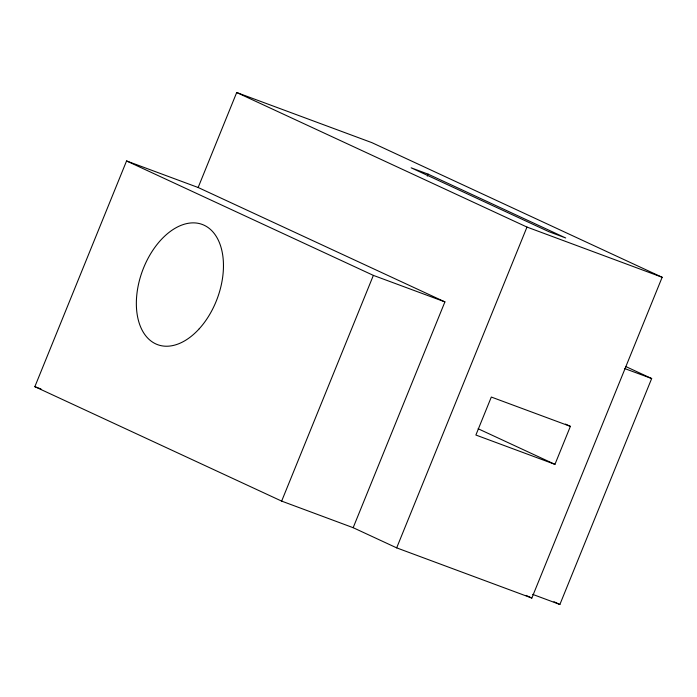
<?xml version="1.0" encoding="UTF-8"?>
<svg xmlns="http://www.w3.org/2000/svg" width="697" height="697" viewBox="0 0 697 697"><rect width="100%" height="100%" fill="white"/><g stroke="black" fill="none" stroke-linecap="round" stroke-linejoin="round"><path stroke-width="1.05" d="M353.161 527.69L281.649 501.108L34.85 386.678L126.566 160.955L198.148 187.502L444.913 301.888L353.161 527.69L396.671 547.868L531.837 598.061L662.15 277.275L371.91 142.658L236.701 92.518L198.148 187.502M281.649 501.108L373.365 275.385L126.566 160.955M396.671 547.868L526.984 227.074L236.701 92.518M570.381 426.372L491.315 397.046L475.885 435.033L554.951 464.359L570.381 426.372L565.459 424.081M532.674 594.375L559.883 604.482L651.669 378.541L626.019 366.648M427.27 176.141L428.089 174.137L411.152 167.82L548.783 231.639L565.703 237.982L428.089 174.137M526.984 227.074L662.15 277.275M373.365 275.385L444.913 301.888M624.451 368.469L651.669 378.541M34.85 386.678L40.966 388.952M526.043 595.377L531.837 598.061M478.133 428.742L554.951 464.359M553.967 601.738L559.883 604.482M199.237 328.775A64.115 39.886 -69.6 0 0 204.012 225.183A64.115 39.886 -69.6 0 0 136.438 299.658A64.115 39.886 -69.6 0 0 199.237 328.775"/></g></svg>
